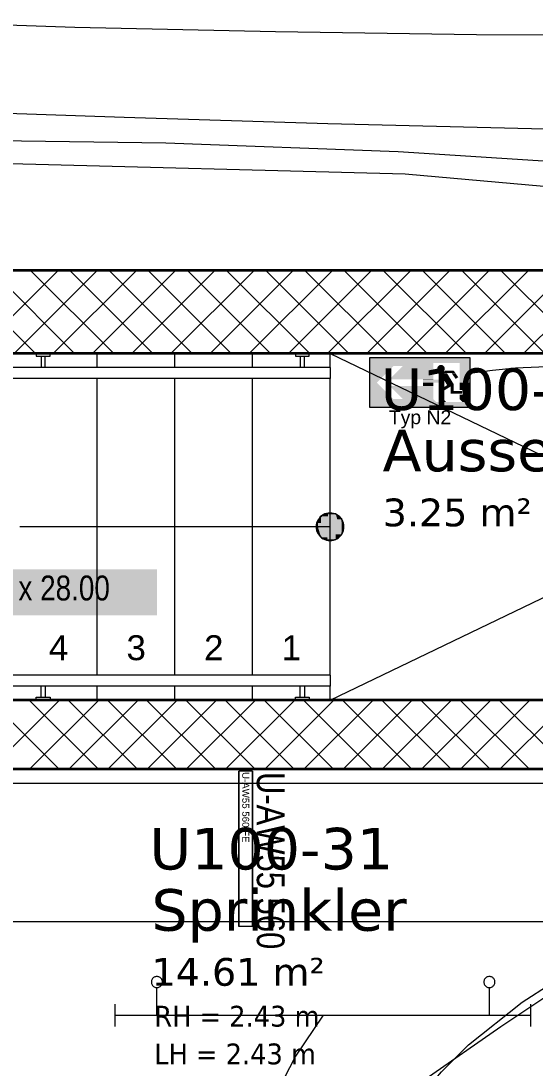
# Model space of a CAD drawing. Extents: x -1067 to 613, y -179 to 712.
# Drawn here: x -664.4 to -627.3, y 392.8 to 468.4 of the extents above; entities that cross this region are included whole.
import ezdxf
from ezdxf.lldxf.tags import DXFTag

# ---------------------------------------------------------------- set-up
doc = ezdxf.new("R2010")
doc.units = 0
doc.layers.get('0').update_dxf_attribs({"lineweight": 13})
for name, color, linetype, lineweight in [('A-AREA-____-IDEN', 7, 'Continuous', 5), ('A-FLOR-____-OTLN', 7, 'Continuous', 9), ('A-FLOR-HRAL-OTLN', 7, 'Continuous', 9), ('A-WALL-____-MCUT', 7, 'Continuous', 35), ('A-WALL-____-PATT', 7, 'Continuous', 35), ('S-STRS-____-IDEN', 7, 'Continuous', 9), ('S-STRS-____-OTLN', 7, 'Continuous', 9)]:
    doc.layers.add(name, color=color, linetype=linetype, lineweight=lineweight)
for name, color, linetype, lineweight, true_color in [('EL01_WAN_Leitung_Brandmeldeanlagen', 7, 'Continuous', 13, 0xff8000), ('EL01_WAN_Leitung_Kraft', 1, 'Continuous', 13, 0xff0000), ('EL01_WAN_Leitung_Licht', 7, 'Continuous', 13, 0x0080ff), ('EL01_WAN_Leitung_Notbeleuchtung', 7, 'Continuous', 13, 0x009900), ('EL01_WAN_Leuchten', 7, 'Continuous', 13, 0x0080ff), ('EL01_WAN_Notbeleuchtungen', 7, 'Continuous', 13, 0x009900), ('EL01_WAN_Notbeleuchtungentyp', 7, 'Continuous', 13, 0x009900), ('EL01_WAN_Trassen', 40, 'Continuous', 13, 0xffbf00), ('EL01_WAN_Trassen Befestigung', 7, 'Continuous', 13, 0xb2b200)]:
    doc.layers.add(name, color=color, linetype=linetype, lineweight=lineweight, true_color=true_color)
doc.styles.get("Standard").update_dxf_attribs({"font": 'arial.ttf'})
tags = doc.linetypes.add('_Verdeckte Linien_', pattern=[0.15, 0.1, -0.05]).pattern_tags.tags
tags[6:7] = [DXFTag(74, 4), DXFTag(75, 0), DXFTag(340, '0'), DXFTag(46, 1.0), DXFTag(50, 0.0), DXFTag(44, 0.0), DXFTag(45, 0.0)]
tags[4:5] = [DXFTag(74, 4), DXFTag(75, 0), DXFTag(340, '0'), DXFTag(46, 1.0), DXFTag(50, 0.0), DXFTag(44, 0.0), DXFTag(45, 0.0)]

# ---------------------------------------------------------------- blocks, each defined once
blk = doc.blocks.new('Referenz-A0UJ3194XE', base_point=(-1062.181, -175.856))
at = {"layer": 'A-FLOR-____-OTLN', "color": 0, "linetype": 'Continuous', "ltscale": 0.13}
for p, q in [((-642.097, 419.376), (-590.097, 444.376)), ((-642.097, 444.376), (-590.097, 419.376))]:
    blk.add_line(p, q, dxfattribs=at)
at = {"layer": 'A-FLOR-HRAL-OTLN', "color": 0, "linetype": 'Continuous', "ltscale": 0.13}
for p, q in [((-663.297, 444.376), (-663.297, 444.176)), ((-662.297, 444.176), (-662.297, 444.376)), ((-644.597, 444.376), (-644.597, 444.176)), ((-643.597, 444.176), (-643.597, 444.376)), ((-663.297, 444.176), (-662.797, 444.176)), ((-662.947, 444.176), (-662.947, 443.376)), ((-662.797, 444.176), (-662.297, 444.176)), ((-662.647, 443.376), (-662.647, 444.176)), ((-644.597, 444.176), (-644.097, 444.176)), ((-644.247, 444.176), (-644.247, 443.376)), ((-644.097, 444.176), (-643.597, 444.176)), ((-643.947, 443.376), (-643.947, 444.176)), ((-642.097, 443.376), (-695.578, 443.376)), ((-642.097, 443.376), (-642.097, 442.576)), ((-642.097, 442.576), (-695.364, 442.576)), ((-642.097, 421.176), (-689.63, 421.176)), ((-642.097, 421.176), (-642.097, 420.376)), ((-642.097, 420.376), (-689.416, 420.376)), ((-662.947, 419.576), (-662.947, 420.376)), ((-662.647, 420.376), (-662.647, 419.576)), ((-644.247, 419.576), (-644.247, 420.376)), ((-643.947, 420.376), (-643.947, 419.576)), ((-663.297, 419.376), (-663.297, 419.576)), ((-663.297, 419.576), (-662.797, 419.576)), ((-662.797, 419.576), (-662.297, 419.576)), ((-662.297, 419.576), (-662.297, 419.376)), ((-644.597, 419.376), (-644.597, 419.576)), ((-644.597, 419.576), (-644.097, 419.576)), ((-644.097, 419.576), (-643.597, 419.576)), ((-643.597, 419.576), (-643.597, 419.376))]:
    blk.add_line(p, q, dxfattribs=at)
at = {"layer": 'A-WALL-____-MCUT', "color": 0, "linetype": 'Continuous', "ltscale": 0.35}
for p, q in [((178.303, 450.376), (-831.255, 450.376)), ((-590.097, 444.376), (-674.793, 444.376)), ((-613.697, 419.376), (-674.793, 419.376)), ((-620.097, 414.376), (-685.097, 414.376))]:
    blk.add_line(p, q, dxfattribs=at)
at = {"layer": 'A-WALL-____-PATT', "color": 0, "linetype": 'Continuous', "lineweight": 9, "ltscale": 0.13}
for p, q in [((-663.364, 444.376), (-669.364, 450.376)), ((-667.726, 444.376), (-661.726, 450.376)), ((-660.536, 444.376), (-666.536, 450.376)), ((-664.898, 444.376), (-658.898, 450.376)), ((-657.707, 444.376), (-663.707, 450.376)), ((-662.069, 444.376), (-656.069, 450.376)), ((-654.879, 444.376), (-660.879, 450.376)), ((-659.241, 444.376), (-653.241, 450.376)), ((-652.05, 444.376), (-658.05, 450.376)), ((-656.413, 444.376), (-650.413, 450.376)), ((-649.222, 444.376), (-655.222, 450.376)), ((-653.584, 444.376), (-647.584, 450.376)), ((-646.393, 444.376), (-652.393, 450.376)), ((-650.756, 444.376), (-644.756, 450.376)), ((-643.565, 444.376), (-649.565, 450.376)), ((-647.927, 444.376), (-641.927, 450.376)), ((-640.737, 444.376), (-646.737, 450.376)), ((-645.099, 444.376), (-639.099, 450.376)), ((-637.908, 444.376), (-643.908, 450.376)), ((-642.27, 444.376), (-636.27, 450.376)), ((-635.08, 444.376), (-641.08, 450.376)), ((-639.442, 444.376), (-633.442, 450.376)), ((-632.251, 444.376), (-638.251, 450.376)), ((-636.614, 444.376), (-630.614, 450.376)), ((-629.423, 444.376), (-635.423, 450.376)), ((-633.785, 444.376), (-627.785, 450.376)), ((-626.594, 444.376), (-632.594, 450.376)), ((-630.957, 444.376), (-624.957, 450.376)), ((-623.766, 444.376), (-629.766, 450.376)), ((-628.128, 444.376), (-622.128, 450.376)), ((-661.648, 414.376), (-666.648, 419.376)), ((-666.614, 414.376), (-661.614, 419.376)), ((-658.82, 414.376), (-663.82, 419.376)), ((-663.785, 414.376), (-658.785, 419.376)), ((-655.991, 414.376), (-660.991, 419.376)), ((-660.957, 414.376), (-655.957, 419.376)), ((-653.163, 414.376), (-658.163, 419.376)), ((-658.128, 414.376), (-653.128, 419.376)), ((-650.335, 414.376), (-655.335, 419.376)), ((-655.3, 414.376), (-650.3, 419.376)), ((-647.506, 414.376), (-652.506, 419.376)), ((-652.472, 414.376), (-647.472, 419.376)), ((-644.678, 414.376), (-649.678, 419.376)), ((-649.643, 414.376), (-644.643, 419.376)), ((-641.849, 414.376), (-646.849, 419.376)), ((-646.815, 414.376), (-641.815, 419.376)), ((-639.021, 414.376), (-644.021, 419.376)), ((-643.986, 414.376), (-638.986, 419.376)), ((-636.192, 414.376), (-641.192, 419.376)), ((-641.158, 414.376), (-636.158, 419.376)), ((-633.364, 414.376), (-638.364, 419.376)), ((-638.329, 414.376), (-633.329, 419.376)), ((-630.536, 414.376), (-635.536, 419.376)), ((-635.501, 414.376), (-630.501, 419.376)), ((-627.707, 414.376), (-632.707, 419.376)), ((-632.673, 414.376), (-627.673, 419.376)), ((-624.879, 414.376), (-629.879, 419.376)), ((-629.844, 414.376), (-624.844, 419.376))]:
    blk.add_line(p, q, dxfattribs=at)
at = {"layer": 'S-STRS-____-IDEN', "color": 7, "linetype": 'Continuous', "lineweight": 5, "ltscale": 0.13, "true_color": 0xffffff}
for points in [[(-674.989, 425.497), (-654.592, 425.497), (-674.989, 428.808)], [(-654.592, 425.497), (-674.989, 428.808), (-654.592, 428.808)], [(-674.989, 428.808), (-654.592, 428.808), (-674.989, 428.808)]]:
    blk.add_solid(points, dxfattribs=at)
at = {"layer": 'S-STRS-____-OTLN', "color": 0, "linetype": '_Verdeckte Linien_', "ltscale": 0.13}
for p, q in [((-658.897, 443.376), (-658.897, 444.376)), ((-653.297, 443.376), (-653.297, 444.376)), ((-647.697, 443.376), (-647.697, 444.376)), ((-642.097, 443.376), (-642.097, 444.376)), ((-658.897, 421.176), (-658.897, 442.576)), ((-653.297, 421.176), (-653.297, 442.576)), ((-647.697, 421.176), (-647.697, 442.576)), ((-642.097, 421.176), (-642.097, 442.576)), ((-658.897, 419.376), (-658.897, 420.376)), ((-653.297, 419.376), (-653.297, 420.376)), ((-647.697, 419.376), (-647.697, 420.376)), ((-642.097, 419.376), (-642.097, 420.376))]:
    blk.add_line(p, q, dxfattribs=at)
at = {"layer": 'S-STRS-____-OTLN', "color": 0, "linetype": 'Continuous', "ltscale": 0.13}
for p, q in [((-658.897, 443.376), (-658.897, 444.376)), ((-653.297, 443.376), (-653.297, 444.376)), ((-647.697, 443.376), (-647.697, 444.376)), ((-642.097, 443.376), (-642.097, 444.376)), ((-658.897, 421.176), (-658.897, 442.576)), ((-653.297, 421.176), (-653.297, 442.576)), ((-647.697, 421.176), (-647.697, 442.576)), ((-642.097, 421.176), (-642.097, 442.576)), ((-643.021, 432.258), (-643.063, 432.135)), ((-642.752, 432.631), (-643.056, 432.157)), ((-642.963, 432.376), (-643.021, 432.258)), ((-642.89, 432.484), (-642.963, 432.376)), ((-642.804, 432.583), (-642.89, 432.484)), ((-642.706, 432.669), (-642.804, 432.583)), ((-642.239, 432.866), (-642.752, 432.631)), ((-642.597, 432.742), (-642.706, 432.669)), ((-642.48, 432.8), (-642.597, 432.742)), ((-642.356, 432.842), (-642.48, 432.8)), ((-642.228, 432.867), (-642.356, 432.842)), ((-641.682, 432.785), (-642.239, 432.866)), ((-642.097, 432.876), (-642.228, 432.867)), ((-641.966, 432.867), (-642.097, 432.876)), ((-641.838, 432.842), (-641.966, 432.867)), ((-641.714, 432.8), (-641.838, 432.842)), ((-641.597, 432.742), (-641.714, 432.8)), ((-641.256, 432.416), (-641.682, 432.785)), ((-641.488, 432.669), (-641.597, 432.742)), ((-641.39, 432.583), (-641.488, 432.669)), ((-641.304, 432.484), (-641.39, 432.583)), ((-641.231, 432.376), (-641.304, 432.484)), ((-641.097, 431.876), (-641.256, 432.416)), ((-641.173, 432.258), (-641.231, 432.376)), ((-641.131, 432.135), (-641.173, 432.258)), ((-658.897, 431.876), (-664.497, 431.876)), ((-653.297, 431.876), (-658.897, 431.876)), ((-647.697, 431.876), (-653.297, 431.876)), ((-642.097, 431.876), (-647.697, 431.876)), ((-643.088, 432.006), (-643.097, 431.876)), ((-643.097, 431.876), (-643.088, 431.745)), ((-643.063, 432.135), (-643.088, 432.006)), ((-643.088, 431.745), (-643.063, 431.617)), ((-643.063, 431.617), (-643.021, 431.493)), ((-643.056, 432.157), (-643.056, 431.594)), ((-643.056, 431.594), (-642.752, 431.12)), ((-643.021, 431.493), (-642.963, 431.376)), ((-641.256, 431.335), (-641.097, 431.876)), ((-641.231, 431.376), (-641.173, 431.493)), ((-641.173, 431.493), (-641.131, 431.617)), ((-641.106, 432.006), (-641.131, 432.135)), ((-641.131, 431.617), (-641.106, 431.745)), ((-641.097, 431.876), (-641.106, 432.006)), ((-641.106, 431.745), (-641.097, 431.876)), ((-642.963, 431.376), (-642.89, 431.267)), ((-642.89, 431.267), (-642.804, 431.169)), ((-642.804, 431.169), (-642.706, 431.082)), ((-642.752, 431.12), (-642.239, 430.886)), ((-642.706, 431.082), (-642.597, 431.01)), ((-642.597, 431.01), (-642.48, 430.952)), ((-642.48, 430.952), (-642.356, 430.91)), ((-642.356, 430.91), (-642.228, 430.884)), ((-642.239, 430.886), (-641.682, 430.966)), ((-642.228, 430.884), (-642.097, 430.876)), ((-642.097, 430.876), (-641.966, 430.884)), ((-641.966, 430.884), (-641.838, 430.91)), ((-641.838, 430.91), (-641.714, 430.952)), ((-641.714, 430.952), (-641.597, 431.01)), ((-641.682, 430.966), (-641.256, 431.335)), ((-641.597, 431.01), (-641.488, 431.082)), ((-641.488, 431.082), (-641.39, 431.169)), ((-641.39, 431.169), (-641.304, 431.267)), ((-641.304, 431.267), (-641.231, 431.376)), ((-658.897, 419.376), (-658.897, 420.376)), ((-653.297, 419.376), (-653.297, 420.376)), ((-647.697, 419.376), (-647.697, 420.376)), ((-642.097, 419.376), (-642.097, 420.376))]:
    blk.add_line(p, q, dxfattribs=at)
for points in [[(-642.752, 432.157), (-643.056, 432.157), (-642.752, 432.631)], [(-642.988, 432.185), (-643.048, 432.185), (-642.988, 432.33)], [(-642.906, 432.33), (-642.988, 432.33), (-642.906, 432.463)], [(-642.917, 431.422), (-642.988, 431.422), (-642.988, 432.33)], [(-642.906, 431.288), (-642.906, 432.33), (-642.988, 432.33)], [(-642.804, 432.463), (-642.906, 432.463), (-642.804, 432.583)], [(-642.813, 431.288), (-642.906, 431.288), (-642.906, 432.463)], [(-642.804, 431.169), (-642.804, 432.463), (-642.906, 432.463)], [(-642.685, 432.583), (-642.804, 432.583), (-642.685, 432.685)], [(-642.693, 431.169), (-642.804, 431.169), (-642.804, 432.583)], [(-642.685, 431.067), (-642.685, 432.583), (-642.804, 432.583)], [(-642.239, 432.631), (-642.752, 432.631), (-642.239, 432.866)], [(-642.308, 431.12), (-642.752, 431.12), (-642.752, 432.631)], [(-642.239, 430.886), (-642.239, 432.631), (-642.752, 432.631)], [(-642.551, 432.685), (-642.685, 432.685), (-642.551, 432.767)], [(-642.557, 431.067), (-642.685, 431.067), (-642.685, 432.685)], [(-642.551, 430.985), (-642.551, 432.685), (-642.685, 432.685)], [(-642.406, 432.767), (-642.551, 432.767), (-642.406, 432.827)], [(-642.411, 430.985), (-642.551, 430.985), (-642.551, 432.767)], [(-642.406, 430.925), (-642.406, 432.767), (-642.551, 432.767)], [(-642.253, 432.827), (-642.406, 432.827), (-642.253, 432.863)], [(-642.256, 430.925), (-642.406, 430.925), (-642.406, 432.827)], [(-642.253, 430.888), (-642.253, 432.827), (-642.406, 432.827)], [(-642.097, 432.863), (-642.253, 432.863), (-642.097, 432.876)], [(-642.098, 430.888), (-642.253, 430.888), (-642.253, 432.863)], [(-642.097, 430.876), (-642.097, 432.863), (-642.253, 432.863)], [(-641.682, 430.966), (-642.239, 430.966), (-642.239, 432.866)], [(-641.682, 432.785), (-642.216, 432.785), (-642.239, 432.866)], [(-641.682, 430.966), (-641.682, 432.785), (-642.216, 432.785)], [(-641.941, 430.888), (-642.097, 430.888), (-642.097, 432.876)], [(-641.941, 432.863), (-642.096, 432.863), (-642.097, 432.876)], [(-641.941, 430.888), (-641.941, 432.863), (-642.096, 432.863)], [(-641.788, 430.925), (-641.941, 430.925), (-641.941, 432.863)], [(-641.788, 432.827), (-641.938, 432.827), (-641.941, 432.863)], [(-641.788, 430.925), (-641.788, 432.827), (-641.938, 432.827)], [(-641.643, 430.985), (-641.788, 430.985), (-641.788, 432.827)], [(-641.643, 432.767), (-641.783, 432.767), (-641.788, 432.827)], [(-641.643, 430.985), (-641.643, 432.767), (-641.783, 432.767)], [(-641.256, 431.335), (-641.682, 431.335), (-641.682, 432.785)], [(-641.256, 432.416), (-641.573, 432.416), (-641.682, 432.785)], [(-641.509, 431.067), (-641.643, 431.067), (-641.643, 432.767)], [(-641.509, 432.685), (-641.637, 432.685), (-641.643, 432.767)], [(-641.509, 431.067), (-641.509, 432.685), (-641.637, 432.685)], [(-641.256, 431.335), (-641.256, 432.416), (-641.573, 432.416)], [(-641.39, 431.169), (-641.509, 431.169), (-641.509, 432.685)], [(-641.39, 432.583), (-641.501, 432.583), (-641.509, 432.685)], [(-641.39, 431.169), (-641.39, 432.583), (-641.501, 432.583)], [(-641.288, 431.288), (-641.39, 431.288), (-641.39, 432.583)], [(-641.288, 432.463), (-641.38, 432.463), (-641.39, 432.583)], [(-641.288, 431.288), (-641.288, 432.463), (-641.38, 432.463)], [(-641.206, 431.422), (-641.288, 431.422), (-641.288, 432.463)], [(-641.206, 432.33), (-641.277, 432.33), (-641.288, 432.463)], [(-641.206, 431.422), (-641.206, 432.33), (-641.277, 432.33)], [(-641.097, 431.876), (-641.256, 431.876), (-641.256, 432.416)], [(-641.146, 431.567), (-641.206, 431.567), (-641.206, 432.33)], [(-641.146, 432.185), (-641.195, 432.185), (-641.206, 432.33)], [(-643.085, 431.876), (-643.097, 431.876), (-643.085, 432.032)], [(-643.085, 431.719), (-643.085, 431.876), (-643.097, 431.876)], [(-643.048, 432.032), (-643.085, 432.032), (-643.048, 432.185)], [(-643.06, 431.719), (-643.085, 431.719), (-643.085, 432.032)], [(-643.048, 431.567), (-643.048, 432.032), (-643.085, 432.032)], [(-643.048, 431.567), (-643.06, 431.719), (-643.085, 431.719)], [(-642.891, 431.594), (-643.056, 431.594), (-643.056, 432.157)], [(-642.752, 431.12), (-642.752, 432.157), (-643.056, 432.157)], [(-642.752, 431.12), (-642.891, 431.594), (-643.056, 431.594)], [(-642.999, 431.567), (-643.048, 431.567), (-643.048, 432.185)], [(-642.988, 431.422), (-642.988, 432.185), (-643.048, 432.185)], [(-642.988, 431.422), (-642.999, 431.567), (-643.048, 431.567)], [(-641.256, 431.335), (-641.097, 431.876), (-641.256, 431.876)], [(-641.206, 431.422), (-641.146, 431.567), (-641.206, 431.567)], [(-641.146, 431.567), (-641.146, 432.185), (-641.195, 432.185)], [(-641.109, 431.719), (-641.146, 431.719), (-641.146, 432.185)], [(-641.109, 432.032), (-641.134, 432.032), (-641.146, 432.185)], [(-641.146, 431.567), (-641.109, 431.719), (-641.146, 431.719)], [(-641.109, 431.719), (-641.109, 432.032), (-641.134, 432.032)], [(-641.097, 431.876), (-641.109, 431.876), (-641.109, 432.032)], [(-641.109, 431.719), (-641.097, 431.876), (-641.109, 431.876)], [(-642.906, 431.288), (-642.917, 431.422), (-642.988, 431.422)], [(-642.804, 431.169), (-642.813, 431.288), (-642.906, 431.288)], [(-642.685, 431.067), (-642.693, 431.169), (-642.804, 431.169)], [(-642.239, 430.886), (-642.308, 431.12), (-642.752, 431.12)], [(-642.551, 430.985), (-642.557, 431.067), (-642.685, 431.067)], [(-642.406, 430.925), (-642.411, 430.985), (-642.551, 430.985)], [(-642.253, 430.888), (-642.256, 430.925), (-642.406, 430.925)], [(-642.097, 430.876), (-642.098, 430.888), (-642.253, 430.888)], [(-642.239, 430.886), (-641.682, 430.966), (-642.239, 430.966)], [(-642.097, 430.876), (-641.941, 430.888), (-642.097, 430.888)], [(-641.941, 430.888), (-641.788, 430.925), (-641.941, 430.925)], [(-641.788, 430.925), (-641.643, 430.985), (-641.788, 430.985)], [(-641.682, 430.966), (-641.256, 431.335), (-641.682, 431.335)], [(-641.643, 430.985), (-641.509, 431.067), (-641.643, 431.067)], [(-641.509, 431.067), (-641.39, 431.169), (-641.509, 431.169)], [(-641.39, 431.169), (-641.288, 431.288), (-641.39, 431.288)], [(-641.288, 431.288), (-641.206, 431.422), (-641.288, 431.422)]]:
    blk.add_solid(points, dxfattribs=at)
at = {"layer": 'A-AREA-____-IDEN', "color": 0, "linetype": 'Continuous', "ltscale": 0.13, "attachment_point": 1}
for s, insert, char_height in [('{\\fVerdana;U100-33}', (-638.447, 443.305), 3), ('{\\fVerdana;Aussentreppe Ost}', (-638.304, 438.881), 3), ('{\\fVerdana;3.25 m²}', (-638.295, 433.912), 2), ('{\\fVerdana;U100-31}', (-655.131, 410.152), 3), ('{\\fVerdana;Sprinkler}', (-654.988, 405.729), 3), ('{\\fVerdana;14.61 m²}', (-654.979, 400.759), 2), ('{\\W0.9;\\fVerdana;RH = 2.43 m}', (-654.781, 397.31), 1.5), ('{\\W0.9;\\fVerdana;LH = 2.43 m}', (-654.781, 394.589), 1.5)]:
    blk.add_mtext(s, dxfattribs=dict(at, insert=insert, char_height=char_height))
at = {"layer": 'S-STRS-____-IDEN', "color": 0, "linetype": 'Continuous', "lineweight": 5, "ltscale": 0.13, "insert": (-674.539, 428.358), "char_height": 1.8, "attachment_point": 1}
blk.add_mtext('{\\W0.8;\\fArial;27 x 17.63 x 28.00}', dxfattribs=at)
at = {"layer": 'S-STRS-____-OTLN', "color": 0, "linetype": 'Continuous', "ltscale": 0.13, "char_height": 1.8, "attachment_point": 1}
for s, insert in [('{\\fArial;4}', (-662.389, 424.05)), ('{\\fArial;3}', (-656.789, 424.05)), ('{\\fArial;2}', (-651.189, 424.05)), ('{\\fArial;1}', (-645.589, 424.05))]:
    blk.add_mtext(s, dxfattribs=dict(at, insert=insert))
blk = doc.blocks.new('IfcObject-A0UJ31BYXE', base_point=(-648.683, 401.679))
at = {"layer": 'EL01_WAN_Trassen', "linetype": 'ByBlock', "lineweight": -2, "ltscale": 0.13}
for p, q in [((-647.683, 414.231), (-648.683, 414.231)), ((-647.683, 414.231), (-648.683, 414.231)), ((-648.683, 414.231), (-648.683, 403.031)), ((-648.683, 403.031), (-648.683, 414.231)), ((-648.683, 414.231), (-648.683, 414.231)), ((-647.683, 414.231), (-647.683, 403.031)), ((-647.683, 403.031), (-647.683, 414.231)), ((-647.683, 414.231), (-647.683, 414.231)), ((-647.683, 403.031), (-648.683, 403.031)), ((-647.683, 403.031), (-648.683, 403.031)), ((-648.683, 403.031), (-648.683, 403.031)), ((-647.683, 403.031), (-647.683, 403.031))]:
    blk.add_line(p, q, dxfattribs=at)
at = {"layer": 'EL01_WAN_Trassen', "lineweight": -2, "attachment_point": 1, "rotation": 270}
for s, insert, char_height in [('{\\fArial;U-AW55 560 FE}', (-647.933, 414.176), 0.5), ('{\\W0.8;\\fArial;U-AW55 560}', (-645.383, 414.185), 2)]:
    blk.add_mtext(s, dxfattribs=dict(at, insert=insert, char_height=char_height))
blk = doc.blocks.new('Kabelkanal-A0UJ31CMXE', base_point=(-673.095, 403.376))
at = {"color": 0, "linetype": 'ByBlock', "lineweight": -2, "ltscale": 0.13}
for p, q in [((-673.095, 403.376), (-673.095, 413.376)), ((-673.095, 413.376), (-621.175, 413.376)), ((-621.175, 413.376), (-621.175, 403.376)), ((-621.175, 403.376), (-673.095, 403.376))]:
    blk.add_line(p, q, dxfattribs=at)
blk = doc.blocks.new('Leitung-A0UJ31EQXE', base_point=(-798.855, 439.214))
at = {"color": 0, "linetype": 'ByBlock', "lineweight": -2, "ltscale": 0.13}
for p, q in [((-670.706, 459.821), (-653.951, 459.576)), ((-653.951, 459.576), (-637.174, 458.944)), ((-637.174, 458.944), (-620.369, 457.872))]:
    blk.add_line(p, q, dxfattribs=at)
blk = doc.blocks.new('RZL-Wand_ Links-A0UJ31LOXE', base_point=(-639.218, 440.484))
at = {"color": 0, "lineweight": -2}
for p, q in [((-639.218, 444.084), (-632.018, 444.084)), ((-639.218, 440.484), (-639.218, 444.084)), ((-632.018, 444.084), (-632.018, 440.484)), ((-632.018, 440.484), (-639.218, 440.484))]:
    blk.add_line(p, q, dxfattribs=at)
for points in [[(-639.218, 443.474), (-635.618, 443.474), (-639.218, 444.084)], [(-635.618, 443.474), (-639.218, 444.084), (-635.618, 444.084)], [(-635.618, 443.706), (-632.018, 443.706), (-635.618, 444.084)], [(-632.018, 443.706), (-635.618, 444.084), (-632.018, 444.084)], [(-635.618, 442.524), (-634.633, 442.524), (-635.618, 443.706)], [(-634.633, 442.524), (-635.618, 443.706), (-634.633, 443.706)], [(-633.953, 443.52), (-634.226, 443.52), (-634.019, 443.547)], [(-634.226, 443.52), (-634.019, 443.547), (-634.16, 443.547)], [(-634.019, 443.547), (-634.16, 443.547), (-634.089, 443.557)], [(-632.741, 442.284), (-632.018, 442.284), (-632.741, 443.706)], [(-632.018, 442.284), (-632.741, 443.706), (-632.018, 443.706)], [(-639.218, 442.284), (-638.718, 442.284), (-639.218, 443.474)], [(-638.718, 442.284), (-639.218, 443.474), (-637.529, 443.474)], [(-637.8, 442.524), (-635.618, 442.524), (-636.85, 443.474)], [(-635.618, 442.524), (-636.85, 443.474), (-635.618, 443.474)], [(-633.816, 443.283), (-634.363, 443.283), (-633.825, 443.354)], [(-634.363, 443.283), (-633.825, 443.354), (-634.354, 443.354)], [(-634.354, 443.212), (-633.816, 443.283), (-634.363, 443.283)], [(-633.825, 443.354), (-634.354, 443.354), (-633.853, 443.42)], [(-634.354, 443.354), (-633.853, 443.42), (-634.326, 443.42)], [(-633.825, 443.212), (-634.354, 443.212), (-633.816, 443.283)], [(-634.326, 443.146), (-633.825, 443.212), (-634.354, 443.212)], [(-633.853, 443.42), (-634.326, 443.42), (-633.896, 443.477)], [(-634.326, 443.42), (-633.896, 443.477), (-634.283, 443.477)], [(-633.853, 443.146), (-634.326, 443.146), (-633.825, 443.212)], [(-634.283, 443.09), (-633.853, 443.146), (-634.326, 443.146)], [(-633.896, 443.477), (-634.283, 443.477), (-633.953, 443.52)], [(-634.283, 443.477), (-633.953, 443.52), (-634.226, 443.52)], [(-633.896, 443.09), (-634.283, 443.09), (-633.853, 443.146)], [(-634.226, 443.046), (-633.896, 443.09), (-634.283, 443.09)], [(-633.953, 443.046), (-634.226, 443.046), (-633.896, 443.09)], [(-634.16, 443.019), (-633.953, 443.046), (-634.226, 443.046)], [(-634.18, 442.971), (-633.053, 442.971), (-633.982, 442.973)], [(-634.18, 442.939), (-633.031, 442.939), (-634.18, 442.971)], [(-633.031, 442.939), (-634.18, 442.971), (-633.053, 442.971)], [(-634.18, 442.594), (-633.434, 442.594), (-634.18, 442.939)], [(-633.434, 442.594), (-634.18, 442.939), (-633.646, 442.939)], [(-634.019, 443.019), (-634.16, 443.019), (-633.953, 443.046)], [(-634.089, 443.01), (-634.019, 443.019), (-634.16, 443.019)], [(-633.982, 442.973), (-633.054, 442.973), (-633.937, 442.991)], [(-633.053, 442.971), (-633.982, 442.973), (-633.054, 442.973)], [(-633.937, 442.991), (-633.067, 442.991), (-633.877, 443.029)], [(-633.054, 442.973), (-633.937, 442.991), (-633.067, 442.991)], [(-633.877, 443.029), (-633.094, 443.029), (-633.835, 443.078)], [(-633.067, 442.991), (-633.877, 443.029), (-633.094, 443.029)], [(-633.835, 443.078), (-633.127, 443.078), (-633.796, 443.151)], [(-633.094, 443.029), (-633.835, 443.078), (-633.127, 443.078)], [(-633.127, 443.078), (-633.796, 443.151), (-633.178, 443.151)], [(-633.122, 442.673), (-633.031, 442.939), (-633.306, 442.939)], [(-632.847, 442.673), (-633.122, 442.673), (-633.031, 442.939)], [(-639.218, 441.095), (-637.529, 441.095), (-639.218, 442.284)], [(-637.529, 441.095), (-639.218, 442.284), (-638.718, 442.284)], [(-636.85, 441.095), (-635.618, 441.095), (-637.8, 442.044)], [(-635.618, 441.095), (-637.8, 442.044), (-635.618, 442.044)], [(-635.618, 441.073), (-634.633, 441.073), (-635.618, 442.044)], [(-634.633, 441.073), (-635.618, 442.044), (-634.633, 442.044)], [(-635.378, 442.502), (-634.633, 442.502), (-635.378, 442.524)], [(-634.633, 442.502), (-635.378, 442.524), (-634.633, 442.524)], [(-635.378, 442.273), (-633.952, 442.273), (-635.378, 442.502)], [(-633.952, 442.273), (-635.378, 442.502), (-633.952, 442.502)], [(-635.378, 442.044), (-634.633, 442.044), (-635.378, 442.273)], [(-634.633, 442.044), (-635.378, 442.273), (-634.633, 442.273)], [(-634.18, 442.502), (-633.952, 442.502), (-634.18, 442.594)], [(-633.952, 442.502), (-634.18, 442.594), (-633.952, 442.594)], [(-633.7, 442.188), (-633.184, 442.188), (-633.952, 442.594)], [(-633.184, 442.188), (-633.952, 442.594), (-633.434, 442.594)], [(-633.793, 442.003), (-633.184, 442.003), (-633.642, 442.096)], [(-633.642, 442.096), (-633.184, 442.096), (-633.7, 442.188)], [(-633.184, 442.096), (-633.7, 442.188), (-633.184, 442.188)], [(-633.184, 442.003), (-633.642, 442.096), (-633.184, 442.096)], [(-633.033, 442.545), (-632.847, 442.673), (-633.122, 442.673)], [(-632.741, 441.747), (-632.018, 441.747), (-632.741, 442.284)], [(-632.018, 441.747), (-632.741, 442.284), (-632.018, 442.284)], [(-634.116, 441.805), (-633.71, 441.805), (-633.793, 442.003)], [(-634.116, 441.679), (-633.917, 441.679), (-634.116, 441.805)], [(-633.917, 441.679), (-634.116, 441.805), (-633.71, 441.805)], [(-634.116, 441.134), (-633.917, 441.134), (-634.116, 441.679)], [(-633.917, 441.134), (-634.116, 441.679), (-633.917, 441.679)], [(-633.71, 441.805), (-633.793, 442.003), (-633.387, 442.003)], [(-633.387, 441.683), (-633.184, 441.683), (-633.387, 442.003)], [(-633.184, 441.683), (-633.387, 442.003), (-633.184, 442.003)], [(-633.387, 441.471), (-632.565, 441.471), (-633.387, 441.683)], [(-632.565, 441.471), (-633.387, 441.683), (-632.565, 441.683)], [(-632.741, 441.073), (-632.018, 441.073), (-632.741, 441.408)], [(-632.018, 441.073), (-632.741, 441.408), (-632.018, 441.408)], [(-632.501, 441.408), (-632.018, 441.408), (-632.501, 441.747)], [(-632.018, 441.408), (-632.501, 441.747), (-632.018, 441.747)], [(-639.218, 440.484), (-635.618, 440.484), (-639.218, 441.095)], [(-635.618, 440.484), (-639.218, 441.095), (-635.618, 441.095)], [(-635.618, 440.871), (-634.431, 440.871), (-635.618, 441.073)], [(-634.431, 440.871), (-635.618, 441.073), (-634.633, 441.073)], [(-635.618, 440.484), (-632.018, 440.484), (-635.618, 440.871)], [(-632.018, 440.484), (-635.618, 440.871), (-632.018, 440.871)], [(-633.913, 440.871), (-633.715, 440.871), (-634.116, 441.073)], [(-633.715, 440.871), (-634.116, 441.073), (-633.917, 441.073)], [(-632.539, 440.871), (-632.018, 440.871), (-632.741, 441.073)], [(-632.018, 440.871), (-632.741, 441.073), (-632.018, 441.073)]]:
    blk.add_solid(points, dxfattribs=at)
blk = doc.blocks.new('Bemerkung 1-A0UJ31LQXE', base_point=(-637.852, 439.28))
at = {"color": 0, "lineweight": -2, "insert": (-637.852, 440.28), "char_height": 1, "attachment_point": 1}
blk.add_mtext('{\\fArial;Typ N2}', dxfattribs=at)
blk = doc.blocks.new('Leitung-A0UJ31T0XE', base_point=(-648.465, 368.902))
at = {"color": 0, "linetype": 'ByBlock', "lineweight": -2, "ltscale": 0.13}
for p, q in [((-642.595, 396.626), (-644.581, 393.683)), ((-644.581, 393.683), (-646.274, 390.43)), ((-646.274, 390.43), (-647.558, 386.979)), ((-647.558, 386.979), (-648.011, 385.214)), ((-648.011, 385.214), (-648.318, 383.441)), ((-648.318, 383.441), (-648.465, 381.674)), ((-648.465, 381.674), (-648.438, 379.928)), ((-648.438, 379.928), (-648.316, 378.781)), ((-648.316, 378.781), (-648.106, 377.654)), ((-648.106, 377.654), (-647.803, 376.55)), ((-647.803, 376.55), (-647.639, 376.071)), ((-647.639, 376.071), (-647.457, 375.597)), ((-647.457, 375.597), (-647.257, 375.13)), ((-647.257, 375.13), (-646.928, 374.439)), ((-646.928, 374.439), (-646.564, 373.762)), ((-646.564, 373.762), (-645.746, 372.451)), ((-645.746, 372.451), (-644.826, 371.201)), ((-644.826, 371.201), (-643.825, 370.017)), ((-643.825, 370.017), (-642.767, 368.902))]:
    blk.add_line(p, q, dxfattribs=at)
blk = doc.blocks.new('Leitung-A0UJ31Y2XE', base_point=(-651.136, 380.028))
at = {"color": 0, "linetype": 'ByBlock', "lineweight": -2, "ltscale": 0.13}
for p, q in [((-607.959, 409.527), (-605.793, 410.776)), ((-610.117, 408.266), (-607.959, 409.527)), ((-612.267, 406.991), (-610.117, 408.266)), ((-614.409, 405.702), (-612.267, 406.991)), ((-616.542, 404.399), (-614.409, 405.702)), ((-618.666, 403.08), (-616.542, 404.399)), ((-624.259, 399.501), (-618.666, 403.08)), ((-629.781, 395.813), (-624.259, 399.501)), ((-635.233, 392.019), (-629.781, 395.813)), ((-640.61, 388.121), (-635.233, 392.019)), ((-645.912, 384.123), (-640.61, 388.121)), ((-651.136, 380.028), (-645.912, 384.123))]:
    blk.add_line(p, q, dxfattribs=at)
blk = doc.blocks.new('Leitung-A0UJ31YSXE', base_point=(-632.018, 437.656))
at = {"color": 0, "linetype": 'ByBlock', "lineweight": -2, "ltscale": 0.13}
for p, q in [((-630.365, 443.159), (-632.018, 442.942)), ((-628.703, 443.313), (-630.365, 443.159)), ((-627.035, 443.401), (-628.703, 443.313)), ((-625.363, 443.421), (-627.035, 443.401)), ((-623.691, 443.373), (-625.363, 443.421)), ((-622.02, 443.256), (-623.691, 443.373)), ((-618.947, 442.856), (-622.02, 443.256)), ((-615.906, 442.226), (-618.947, 442.856)), ((-612.914, 441.379), (-615.906, 442.226)), ((-609.988, 440.327), (-612.914, 441.379)), ((-607.147, 439.082), (-609.988, 440.327)), ((-604.407, 437.656), (-607.147, 439.082))]:
    blk.add_line(p, q, dxfattribs=at)
blk = doc.blocks.new('Leitung-A0UJ324EXE', base_point=(-641.65, 380.975))
at = {"color": 0, "linetype": 'ByBlock', "lineweight": -2, "ltscale": 0.13}
for p, q in [((-609.678, 404.957), (-604.759, 405.666)), ((-614.579, 403.815), (-609.678, 404.957)), ((-619.367, 402.218), (-614.579, 403.815)), ((-621.688, 401.242), (-619.367, 402.218)), ((-623.945, 400.146), (-621.688, 401.242)), ((-626.126, 398.926), (-623.945, 400.146)), ((-628.219, 397.58), (-626.126, 398.926)), ((-632.093, 394.498), (-628.219, 397.58)), ((-634.058, 392.541), (-632.093, 394.498)), ((-635.87, 390.437), (-634.058, 392.541)), ((-637.532, 388.207), (-635.87, 390.437)), ((-639.048, 385.873), (-637.532, 388.207)), ((-640.419, 383.455), (-639.048, 385.873)), ((-641.65, 380.975), (-640.419, 383.455))]:
    blk.add_line(p, q, dxfattribs=at)
blk = doc.blocks.new('LED-Langfeldleuchte 37W-A0UJ328CXE', base_point=(-657.595, 395.826))
at = {"color": 0, "lineweight": -2}
for p, q in [((-654.992, 399.078), (-654.995, 399.026)), ((-654.995, 399.026), (-654.992, 398.973)), ((-654.981, 399.129), (-654.992, 399.078)), ((-654.992, 398.973), (-654.981, 398.922)), ((-654.965, 399.179), (-654.981, 399.129)), ((-654.941, 399.226), (-654.965, 399.179)), ((-654.912, 399.269), (-654.941, 399.226)), ((-654.878, 399.309), (-654.912, 399.269)), ((-654.839, 399.343), (-654.878, 399.309)), ((-654.795, 399.372), (-654.839, 399.343)), ((-654.748, 399.395), (-654.795, 399.372)), ((-654.699, 399.412), (-654.748, 399.395)), ((-654.647, 399.422), (-654.699, 399.412)), ((-654.595, 399.426), (-654.647, 399.422)), ((-654.543, 399.422), (-654.595, 399.426)), ((-654.492, 399.412), (-654.543, 399.422)), ((-654.442, 399.395), (-654.492, 399.412)), ((-654.395, 399.372), (-654.442, 399.395)), ((-654.352, 399.343), (-654.395, 399.372)), ((-654.312, 399.309), (-654.352, 399.343)), ((-654.278, 399.269), (-654.312, 399.309)), ((-654.249, 399.226), (-654.278, 399.269)), ((-654.226, 399.179), (-654.249, 399.226)), ((-654.209, 399.129), (-654.226, 399.179)), ((-654.198, 399.078), (-654.209, 399.129)), ((-654.209, 398.922), (-654.198, 398.973)), ((-654.195, 399.026), (-654.198, 399.078)), ((-654.198, 398.973), (-654.195, 399.026)), ((-630.992, 399.078), (-630.995, 399.026)), ((-630.995, 399.026), (-630.992, 398.973)), ((-630.981, 399.129), (-630.992, 399.078)), ((-630.992, 398.973), (-630.981, 398.922)), ((-630.965, 399.179), (-630.981, 399.129)), ((-630.941, 399.226), (-630.965, 399.179)), ((-630.912, 399.269), (-630.941, 399.226)), ((-630.878, 399.309), (-630.912, 399.269)), ((-630.839, 399.343), (-630.878, 399.309)), ((-630.795, 399.372), (-630.839, 399.343)), ((-630.748, 399.395), (-630.795, 399.372)), ((-630.699, 399.412), (-630.748, 399.395)), ((-630.647, 399.422), (-630.699, 399.412)), ((-630.595, 399.426), (-630.647, 399.422)), ((-630.543, 399.422), (-630.595, 399.426)), ((-630.492, 399.412), (-630.543, 399.422)), ((-630.442, 399.395), (-630.492, 399.412)), ((-630.395, 399.372), (-630.442, 399.395)), ((-630.352, 399.343), (-630.395, 399.372)), ((-630.312, 399.309), (-630.352, 399.343)), ((-630.278, 399.269), (-630.312, 399.309)), ((-630.249, 399.226), (-630.278, 399.269)), ((-630.226, 399.179), (-630.249, 399.226)), ((-630.209, 399.129), (-630.226, 399.179)), ((-630.198, 399.078), (-630.209, 399.129)), ((-630.209, 398.922), (-630.198, 398.973)), ((-630.195, 399.026), (-630.198, 399.078)), ((-630.198, 398.973), (-630.195, 399.026)), ((-654.981, 398.922), (-654.965, 398.873)), ((-654.965, 398.873), (-654.941, 398.826)), ((-654.941, 398.826), (-654.912, 398.782)), ((-654.912, 398.782), (-654.878, 398.743)), ((-654.878, 398.743), (-654.839, 398.708)), ((-654.839, 398.708), (-654.795, 398.679)), ((-654.795, 398.679), (-654.748, 398.656)), ((-654.748, 398.656), (-654.699, 398.639)), ((-654.699, 398.639), (-654.647, 398.629)), ((-654.647, 398.629), (-654.595, 398.626)), ((-654.595, 398.626), (-654.543, 398.629)), ((-654.595, 396.626), (-654.595, 398.626)), ((-654.543, 398.629), (-654.492, 398.639)), ((-654.492, 398.639), (-654.442, 398.656)), ((-654.442, 398.656), (-654.395, 398.679)), ((-654.395, 398.679), (-654.352, 398.708)), ((-654.352, 398.708), (-654.312, 398.743)), ((-654.312, 398.743), (-654.278, 398.782)), ((-654.278, 398.782), (-654.249, 398.826)), ((-654.249, 398.826), (-654.226, 398.873)), ((-654.226, 398.873), (-654.209, 398.922)), ((-630.981, 398.922), (-630.965, 398.873)), ((-630.965, 398.873), (-630.941, 398.826)), ((-630.941, 398.826), (-630.912, 398.782)), ((-630.912, 398.782), (-630.878, 398.743)), ((-630.878, 398.743), (-630.839, 398.708)), ((-630.839, 398.708), (-630.795, 398.679)), ((-630.795, 398.679), (-630.748, 398.656)), ((-630.748, 398.656), (-630.699, 398.639)), ((-630.699, 398.639), (-630.647, 398.629)), ((-630.647, 398.629), (-630.595, 398.626)), ((-630.595, 398.626), (-630.543, 398.629)), ((-630.595, 396.626), (-630.595, 398.626)), ((-630.543, 398.629), (-630.492, 398.639)), ((-630.492, 398.639), (-630.442, 398.656)), ((-630.442, 398.656), (-630.395, 398.679)), ((-630.395, 398.679), (-630.352, 398.708)), ((-630.352, 398.708), (-630.312, 398.743)), ((-630.312, 398.743), (-630.278, 398.782)), ((-630.278, 398.782), (-630.249, 398.826)), ((-630.249, 398.826), (-630.226, 398.873)), ((-630.226, 398.873), (-630.209, 398.922)), ((-657.595, 395.826), (-657.595, 397.426)), ((-627.595, 395.826), (-627.595, 397.426)), ((-657.595, 396.626), (-627.595, 396.626))]:
    blk.add_line(p, q, dxfattribs=at)
blk = doc.blocks.new('Leitung-A0UJ329OXE', base_point=(-689.509, 467.29))
at = {"color": 0, "linetype": 'ByBlock', "lineweight": -2, "ltscale": 0.13}
for p, q in [((-660.526, 467.915), (-675.02, 468.377)), ((-646.027, 467.58), (-660.526, 467.915)), ((-631.526, 467.372), (-646.027, 467.58)), ((-617.024, 467.29), (-631.526, 467.372))]:
    blk.add_line(p, q, dxfattribs=at)
blk = doc.blocks.new('Leitung-A0UJ32C2XE', base_point=(-803.785, 458.629))
at = {"color": 0, "linetype": 'ByBlock', "lineweight": -2, "ltscale": 0.13}
for p, q in [((-656.956, 461.41), (-671.663, 461.893)), ((-642.253, 460.956), (-656.956, 461.41)), ((-627.549, 460.593), (-642.253, 460.956)), ((-604.342, 460.305), (-627.549, 460.593))]:
    blk.add_line(p, q, dxfattribs=at)
blk = doc.blocks.new('Leitung-A0UJ32CCXE', base_point=(-798.855, 438.73))
at = {"color": 0, "linetype": 'ByBlock', "lineweight": -2, "ltscale": 0.13}
for p, q in [((-667.596, 458.164), (-636.682, 457.346)), ((-636.682, 457.346), (-606.014, 454.641))]:
    blk.add_line(p, q, dxfattribs=at)

msp = doc.modelspace()

# ---------------------------------------------------------------- block references
at = {"color": 9, "lineweight": 25, "ltscale": 0.25, "true_color": 0xc0c0c0}
msp.add_blockref('Referenz-A0UJ3194XE', (-1062.181, -175.856), dxfattribs=at)
at = {"layer": 'EL01_WAN_Leitung_Brandmeldeanlagen', "ltscale": 0.13}
msp.add_blockref('Leitung-A0UJ324EXE', (-641.65, 380.975), dxfattribs=at)
at = {"layer": 'EL01_WAN_Leitung_Kraft', "color": 1, "ltscale": 0.13, "true_color": 0xff0000}
for name, p in [('Leitung-A0UJ31EQXE', (-798.855, 439.214)), ('Leitung-A0UJ32CCXE', (-798.855, 438.73))]:
    msp.add_blockref(name, p, dxfattribs=at)
at = {"layer": 'EL01_WAN_Leitung_Licht', "ltscale": 0.13}
for name, p in [('Leitung-A0UJ329OXE', (-689.509, 467.29)), ('Leitung-A0UJ32C2XE', (-803.785, 458.629)), ('Leitung-A0UJ31T0XE', (-648.465, 368.902))]:
    msp.add_blockref(name, p, dxfattribs=at)
at = {"layer": 'EL01_WAN_Leitung_Notbeleuchtung', "ltscale": 0.13}
for name, p in [('Leitung-A0UJ31YSXE', (-632.018, 437.656)), ('Leitung-A0UJ31Y2XE', (-651.136, 380.028))]:
    msp.add_blockref(name, p, dxfattribs=at)
at = {"layer": 'EL01_WAN_Leuchten', "ltscale": 0.13}
msp.add_blockref('LED-Langfeldleuchte 37W-A0UJ328CXE', (-657.595, 395.826), dxfattribs=at)
at = {"layer": 'EL01_WAN_Notbeleuchtungen', "linetype": 'Continuous', "ltscale": 0.13}
msp.add_blockref('RZL-Wand_ Links-A0UJ31LOXE', (-639.218, 440.484), dxfattribs=at)
at = {"layer": 'EL01_WAN_Notbeleuchtungentyp', "linetype": 'Continuous', "ltscale": 0.13}
msp.add_blockref('Bemerkung 1-A0UJ31LQXE', (-637.852, 439.28), dxfattribs=at)
at = {"layer": 'EL01_WAN_Trassen', "ltscale": 0.13}
msp.add_blockref('Kabelkanal-A0UJ31CMXE', (-673.095, 403.376), dxfattribs=at)
at = {"layer": 'EL01_WAN_Trassen Befestigung', "ltscale": 0.13}
msp.add_blockref('IfcObject-A0UJ31BYXE', (-648.683, 401.679), dxfattribs=at)

doc.saveas('drawing.dxf')
